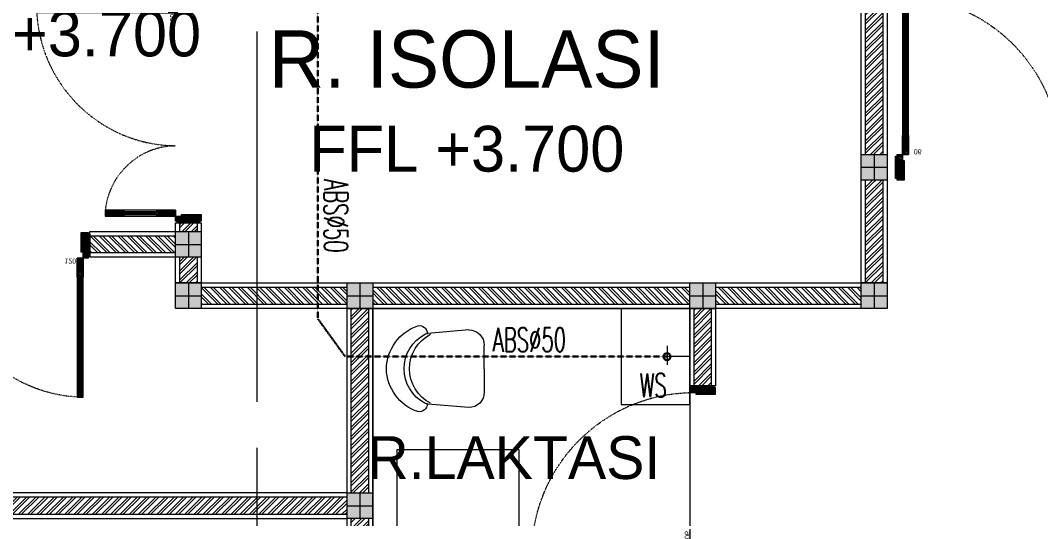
# Model space of a CAD drawing. Header units: millimetres. Extents: x -280308 to 6402717, y -14 to 2073074.
# Drawn here: x 11928 to 17879, y 419148 to 422055 of the extents above; entities that cross this region are included whole.
import ezdxf
from ezdxf.enums import TextEntityAlignment as Align

# ---------------------------------------------------------------- set-up
doc = ezdxf.new("R2010")
doc.units = ezdxf.units.MM
for name, pattern in [('ACAD_ISO03W100', [30, 12, -18]), ('ACAD_ISO08W100', [36, 24, -3, 6, -3]), ('DASHED2', [0.375, 0.25, -0.125]), ('Default', [0])]:
    doc.linetypes.add(name, pattern=pattern)
doc.layers.get('0').update_dxf_attribs({"lineweight": 0})
for name, color, linetype, lineweight, true_color in [('-P-ABK', 7, 'Continuous', 30, 0x05ffff), ('-P-AK', 7, 'Continuous', 30, 0xff0a0a), ('A-FILL-1', 7, 'Continuous', 0, 0x454545)]:
    doc.layers.add(name, color=color, linetype=linetype, lineweight=lineweight, true_color=true_color)
for name, color, linetype, lineweight in [('_Door & Window', 1, 'Continuous', 0), ('A-ALINE-1', 91, 'Continuous', 20), ('A-ALINE-3', 111, 'Continuous', 15), ('A-ALINE-6', 117, 'Continuous', 9), ('A-ANNOTATION', 144, 'Continuous', 0), ('A-Furn', 250, 'Continuous', 0), ('A-FURN-EQPM', 177, 'Continuous', 0)]:
    doc.layers.add(name, color=color, linetype=linetype, lineweight=lineweight)
doc.layers.add('A-TEXT', color=254, linetype='Continuous')
doc.layers.add('FURNITURE', color=26, linetype='Continuous')
doc.layers.add('Teks-PL', color=7, linetype='Default', true_color=0xff0a0a)
doc.styles.add('Annotative', font='arial.ttf', dxfattribs={"height": 1.25})
doc.styles.add('CENTURY', font='GOTHIC.TTF')
doc.styles.add('RS', font='ROMANS.SHX', dxfattribs={"width": 0.8})
doc.styles.get("Standard").update_dxf_attribs({"font": 'arial.ttf'})
pattern_1 = [(135, (51.1804, 3e-10), (-4.490128, -4.490128), [])]

# ---------------------------------------------------------------- blocks, each defined once
blk = doc.blocks.new('A$Ccf87384a')
blk.add_wipeout([(-75, 75), (75, 75), (75, -75), (-75, -75)])
blk.add_wipeout([(-75, -75), (-75, 75), (75, 75), (75, -75)])
at = {"layer": 'A-FILL-1', "ltscale": 0.25}
h = blk.add_hatch(color=256, dxfattribs=at)
h.dxf.hatch_style = 1
h.paths.add_polyline_path([(-75, -75), (-75, 75), (75, 75), (75, -75)])
at = {"layer": 'A-ALINE-1'}
blk.add_lwpolyline([(-75, -75), (-75, 75), (75, 75), (75, -75)], close=True, dxfattribs=at)
at = {"layer": 'A-FILL-1', "ltscale": 0.25}
for p, q in [((0, 75), (0, -75)), ((-75, 0), (75, 0))]:
    blk.add_line(p, q, dxfattribs=at)
blk = doc.blocks.new('P180')
at = {"layer": 'A-Furn'}
h = blk.add_hatch(dxfattribs=at)
h.set_pattern_fill('ANSI31', color=256, scale=2, angle=450, style=0)
h.paths.add_polyline_path([(-30765.8, -2658.3), (-30755.8, -2658.3), (-30755.8, -2648.3), (-30625.8, -2648.3), (-30625.8, -2658.3), (-30615.8, -2658.3), (-30615.8, -2688.3), (-30650.8, -2688.3), (-30650.8, -2698.3), (-30765.8, -2698.3)])
h = blk.add_hatch(dxfattribs=at)
h.set_pattern_fill('ANSI31', color=256, scale=2, angle=450, style=0)
h.paths.add_polyline_path([(-30765.8, -3638.3), (-30755.8, -3638.3), (-30755.8, -3648.3), (-30625.8, -3648.3), (-30625.8, -3638.3), (-30615.8, -3638.3), (-30615.8, -3608.3), (-30650.8, -3608.3), (-30650.8, -3598.3), (-30765.8, -3598.3)])
h = blk.add_hatch(dxfattribs=at)
h.set_pattern_fill('ANSI31', color=256, scale=2, angle=450, style=0)
h.set_pattern_definition([(135, (51.1804, -604.547), (-4.490128, -4.490128), [])])
h.paths.add_polyline_path([(-30615.8, -3608.3), (-30505.8, -3608.3), (-30505.8, -3600.3), (-30515.8, -3600.3), (-30515.8, -3581.3), (-30505.8, -3581.3), (-30505.8, -3573.3), (-30615.8, -3573.3)])
h = blk.add_hatch(dxfattribs=at)
h.set_pattern_fill('ANSI31', color=256, scale=2, angle=450, style=0)
h.set_pattern_definition(pattern_1)
h.paths.add_polyline_path([(-29795.8, -3600.3), (-29795.8, -3581.3), (-30515.8, -3581.3), (-30515.8, -3600.3)])
h = blk.add_hatch(dxfattribs=at)
h.set_pattern_fill('ANSI31', color=256, scale=2, angle=450, style=0)
h.set_pattern_definition(pattern_1)
h.paths.add_polyline_path([(-29695.8, -3608.3), (-29805.8, -3608.3), (-29805.8, -3600.3), (-29795.8, -3600.3), (-29795.8, -3581.3), (-29805.8, -3581.3), (-29805.8, -3573.3), (-29695.8, -3573.3)])
at = {"layer": '_Door & Window'}
for points in [[(-30765.8, -2658.3), (-30755.8, -2658.3), (-30755.8, -2648.3), (-30625.8, -2648.3), (-30625.8, -2658.3), (-30615.8, -2658.3), (-30615.8, -2688.3), (-30650.8, -2688.3), (-30650.8, -2698.3), (-30765.8, -2698.3), (-30765.8, -2658.3)], [(-30765.8, -3638.3), (-30755.8, -3638.3), (-30755.8, -3648.3), (-30625.8, -3648.3), (-30625.8, -3638.3), (-30615.8, -3638.3), (-30615.8, -3608.3), (-30650.8, -3608.3), (-30650.8, -3598.3), (-30765.8, -3598.3), (-30765.8, -3638.3)], [(-30615.8, -3608.3), (-30505.8, -3608.3), (-30505.8, -3600.3), (-30515.8, -3600.3), (-30515.8, -3581.3), (-30505.8, -3581.3), (-30505.8, -3573.3), (-30615.8, -3573.3), (-30615.8, -3608.3)], [(-29695.8, -3608.3), (-29805.8, -3608.3), (-29805.8, -3600.3), (-29795.8, -3600.3), (-29795.8, -3581.3), (-29805.8, -3581.3), (-29805.8, -3573.3), (-29695.8, -3573.3), (-29695.8, -3608.3)]]:
    blk.add_lwpolyline(points, dxfattribs=at)
blk.add_lwpolyline([(-30615.8, -3608.3), (-30615.8, -3573.3), (-29695.8, -3573.3), (-29695.8, -3608.3)], close=True, dxfattribs=at)
at = {"layer": '_Door & Window', "linetype": 'ACAD_ISO03W100', "ltscale": 0.02}
blk.add_arc((-30640.5, -3634.6), 946.6, 3.71519, 88.50768, dxfattribs=at)
at = {"layer": 'A-Furn'}
blk.add_lwpolyline([(-29795.8, -3600.3), (-29795.8, -3581.3), (-30515.8, -3581.3), (-30515.8, -3600.3)], close=True, dxfattribs=at)
at = {"layer": 'Defpoints', "ltscale": 0.25, "insert": (-30585.6, -3496.2), "char_height": 30, "attachment_point": 1, "rotation": 270, "style": 'CENTURY'}
blk.add_mtext_dynamic_manual_height_columns('90', width=78.467, gutter_width=750, heights=[0], dxfattribs=at)
blk = doc.blocks.new('A$C6ab96ad6')
at = {"layer": 'A-Furn'}
h = blk.add_hatch(dxfattribs=at)
h.set_pattern_fill('ANSI31', color=256, scale=2, angle=540, style=0)
h.set_pattern_definition([(225, (-3598.3206, 30706.9954), (4.490128, -4.490128), [])])
h.paths.add_polyline_path([(10, 960), (10, 850), (2, 850), (2, 860), (-17, 860), (-17, 850), (-25, 850), (-25, 960)])
h = blk.add_hatch(dxfattribs=at)
h.set_pattern_fill('ANSI31', color=256, scale=2, angle=540, style=0)
h.set_pattern_definition([(225, (-3598.3206, 30816.9954), (4.490128, -4.490128), [])])
h.paths.add_polyline_path([(2, 860), (-17, 860), (-17, 250), (2, 250)])
h = blk.add_hatch(dxfattribs=at)
h.set_pattern_fill('ANSI31', color=256, scale=2, angle=540, style=0)
h.set_pattern_definition([(225, (-3198.3206, 30306.9954), (4.490128, -4.490128), [])])
h.paths.add_polyline_path([(-1210, 560), (-1210, 450), (-1202, 450), (-1202, 460), (-1183, 460), (-1183, 450), (-1175, 450), (-1175, 560)])
h = blk.add_hatch(dxfattribs=at)
h.set_pattern_fill('ANSI31', color=256, scale=2, angle=540, style=0)
h.set_pattern_definition([(225, (-3198.3206, 30816.9954), (4.490128, -4.490128), [])])
h.paths.add_polyline_path([(-1202, 460), (-1183, 460), (-1183, 250), (-1202, 250)])
h = blk.add_hatch(dxfattribs=at)
h.set_pattern_fill('ANSI31', color=256, scale=2, angle=540, style=0)
h.set_pattern_definition([(225, (-2593.7735, 30816.9954), (4.490128, -4.490128), [])])
h.paths.add_polyline_path([(-1210, 150), (-1210, 260), (-1202, 260), (-1202, 250), (-1183, 250), (-1183, 260), (-1175, 260), (-1175, 150)])
h = blk.add_hatch(dxfattribs=at)
h.set_pattern_fill('ANSI31', color=256, scale=2, angle=540, style=0)
h.set_pattern_definition([(225, (-2993.7735, 30816.9954), (4.490128, -4.490128), [])])
h.paths.add_polyline_path([(10, 150), (10, 260), (2, 260), (2, 250), (-17, 250), (-17, 260), (-25, 260), (-25, 150)])
h = blk.add_hatch(dxfattribs=at)
h.set_pattern_fill('ANSI31', color=256, scale=2, angle=540, style=0)
h.set_pattern_definition([(225, (-3898.3206, 30765.815), (4.490128, -4.490128), [])])
h.paths.add_polyline_path([(-1240, 0), (-1240, 10), (-1250, 10), (-1250, 140), (-1240, 140), (-1240, 150), (-1210, 150), (-1210, 115), (-1200, 115), (-1200, 0)])
h = blk.add_hatch(dxfattribs=at)
h.set_pattern_fill('ANSI31', color=256, scale=2, angle=540, style=0)
h.set_pattern_definition([(225, (-3598.3206, 30765.815), (4.490128, -4.490128), [])])
h.paths.add_polyline_path([(40, 0), (40, 10), (50, 10), (50, 140), (40, 140), (40, 150), (10, 150), (10, 115), (0, 115), (0, 0)])
at = {"layer": '_Door & Window'}
for points in [[(10, 960), (10, 850), (2, 850), (2, 860), (-17, 860), (-17, 850), (-25, 850), (-25, 960), (10, 960)], [(-1210, 560), (-1210, 450), (-1202, 450), (-1202, 460), (-1183, 460), (-1183, 450), (-1175, 450), (-1175, 560), (-1210, 560)], [(-1210, 150), (-1210, 260), (-1202, 260), (-1202, 250), (-1183, 250), (-1183, 260), (-1175, 260), (-1175, 150), (-1210, 150)], [(10, 150), (10, 260), (2, 260), (2, 250), (-17, 250), (-17, 260), (-25, 260), (-25, 150), (10, 150)], [(-1240, 0), (-1240, 10), (-1250, 10), (-1250, 140), (-1240, 140), (-1240, 150), (-1210, 150), (-1210, 115), (-1200, 115), (-1200, 0), (-1240, 0)], [(40, 0), (40, 10), (50, 10), (50, 140), (40, 140), (40, 150), (10, 150), (10, 115), (0, 115), (0, 0), (40, 0)]]:
    blk.add_lwpolyline(points, dxfattribs=at)
for points in [[(10, 150), (-25, 150), (-25, 960), (10, 960)], [(-1210, 150), (-1175, 150), (-1175, 560), (-1210, 560)]]:
    blk.add_lwpolyline(points, close=True, dxfattribs=at)
at = {"layer": '_Door & Window', "linetype": 'ACAD_ISO03W100', "ltscale": 0.02}
for centre, radius, start, end in [((22.2, 139.1), 822.2, 93.28886, 179.24246), ((-1218.1, 144.1), 418.1, 0.8095, 84.0847)]:
    blk.add_arc(centre, radius, start, end, dxfattribs=at)
at = {"layer": 'A-Furn'}
for points in [[(2, 860), (-17, 860), (-17, 250), (2, 250)], [(-1202, 460), (-1183, 460), (-1183, 250), (-1202, 250)]]:
    blk.add_lwpolyline(points, close=True, dxfattribs=at)
at = {"layer": 'Defpoints', "ltscale": 0.25, "insert": (-98.9, 182.1), "char_height": 30, "attachment_point": 1, "style": 'CENTURY'}
blk.add_mtext_dynamic_manual_height_columns('120', width=78.467, gutter_width=750, heights=[0], dxfattribs=at)
blk = doc.blocks.new('A$C7a9db0a0')
at = {"layer": 'A-FILL-1', "ltscale": 0.25}
h = blk.add_hatch(dxfattribs=at)
h.set_pattern_fill('ANSI32', color=256, scale=4, angle=180)
h.set_pattern_definition([(225, (167550.98, -40282.77), (26.940768, -26.940768), []), (225, (167533.02, -40282.77), (26.940768, -26.940768), [])])
h.paths.add_polyline_path([(62872.8, -5736), (62872.8, -1811), (62972.8, -1811), (62972.8, -5736)])
h = blk.add_hatch(dxfattribs=at)
h.set_pattern_fill('ANSI32', color=256, scale=4, angle=270)
h.set_pattern_definition([(315, (99594.543, 99117.157), (26.940768, 26.940768), []), (315, (99594.543, 99099.197), (26.940768, 26.940768), [])])
h.paths.add_polyline_path([(58847.8, -5561), (58347.8, -5561), (58347.8, -5461), (58847.8, -5461)])
h = blk.add_hatch(dxfattribs=at)
h.set_pattern_fill('ANSI32', color=256, scale=4, angle=270)
h.set_pattern_definition([(315, (99594.543, 98817.157), (26.940768, 26.940768), []), (315, (99594.543, 98799.197), (26.940768, 26.940768), [])])
h.paths.add_polyline_path([(62847.8, -5861), (58997.8, -5861), (58997.8, -5761), (62847.8, -5761)])
h = blk.add_hatch(dxfattribs=at)
h.set_pattern_fill('ANSI32', color=256, scale=4, angle=180)
h.set_pattern_definition([(225, (164550.98, -40282.77), (26.940768, -26.940768), []), (225, (164533.02, -40282.77), (26.940768, -26.940768), [])])
h.paths.add_polyline_path([(59872.8, -9961), (59872.8, -5886), (59972.8, -5886), (59972.8, -9961)])
h = blk.add_hatch(dxfattribs=at)
h.set_pattern_fill('ANSI32', color=256, scale=4, angle=180)
h.set_pattern_definition([(225, (166550.98, -40282.77), (26.940768, -26.940768), []), (225, (166533.02, -40282.77), (26.940768, -26.940768), [])])
h.paths.add_polyline_path([(61872.8, -6336), (61872.8, -5886), (61972.8, -5886), (61972.8, -6336)])
at = {"layer": 'A-ALINE-3', "linetype": 'Continuous'}
for points in [[(62872.8, -5736), (62872.8, -1811), (62972.8, -1811), (62972.8, -5736)], [(58847.8, -5561), (58347.8, -5561), (58347.8, -5461), (58847.8, -5461)], [(62847.8, -5861), (58997.8, -5861), (58997.8, -5761), (62847.8, -5761)], [(59872.8, -9961), (59872.8, -5886), (59972.8, -5886), (59972.8, -9961)], [(61872.8, -6336), (61872.8, -5886), (61972.8, -5886), (61972.8, -6336)]]:
    blk.add_lwpolyline(points, close=True, dxfattribs=at)
at = {"layer": 'A-ALINE-6'}
for points in [[(62847.8, -5736), (62847.8, -1811), (62997.8, -1811), (62997.8, -5736)], [(58847.8, -5586), (58347.8, -5586), (58347.8, -5436), (58847.8, -5436)], [(62847.8, -5886), (58997.8, -5886), (58997.8, -5736), (62847.8, -5736)], [(59847.8, -9961), (59847.8, -5886), (59997.8, -5886), (59997.8, -9961)], [(61847.8, -6336), (61847.8, -5886), (61997.8, -5886), (61997.8, -6336)]]:
    blk.add_lwpolyline(points, close=True, dxfattribs=at)
at = {"ltscale": 0.25, "rotation": 90}
blk.add_blockref('A$C6ab96ad6', (58997.8, -4136), dxfattribs=at)
at = {"xscale": -1, "rotation": 270}
blk.add_blockref('P180', (66696.1, 25629.8), dxfattribs=at)
at = {"ltscale": 0.25, "xscale": -1, "rotation": 180}
blk.add_blockref('A$C6ab96ad6', (58297.8, -5441.8), dxfattribs=at)
at = {"xscale": -1}
blk.add_blockref('P180', (31232, -3687.7), dxfattribs=at)
at = {"ltscale": 0.25}
for p in [(62922.8, -5061), (58922.8, -5811), (59922.8, -5811), (61922.8, -5811), (62922.8, -5811), (59922.8, -7036)]:
    blk.add_blockref('A$Ccf87384a', p, dxfattribs=at)
at = {"layer": 'A-FILL-1', "ltscale": 0.25}
h = blk.add_hatch(dxfattribs=at)
h.set_pattern_fill('ANSI32', color=256, scale=4, angle=180)
h.set_pattern_definition([(225, (163550.98, -41632.77), (26.940768, -26.940768), []), (225, (163533.02, -41632.77), (26.940768, -26.940768), [])])
h.paths.add_polyline_path([(58872.8, -5736), (58872.8, -5386), (58972.8, -5386), (58972.8, -5736)])
h = blk.add_hatch(dxfattribs=at)
h.set_pattern_fill('ANSI32', color=256, scale=4, angle=180)
h.set_pattern_definition([(225, (-186768.873, -135256.49), (26.9407684, -26.9407684), []), (225, (-186786.833, -135256.49), (26.9407684, -26.9407684), [])])
h.paths.add_polyline_path([(59847.8, -6986), (57347.8, -6986), (57347.8, -7086), (59847.8, -7086)])
at = {"layer": 'A-ALINE-3', "linetype": 'Continuous'}
for points in [[(58872.8, -5736), (58872.8, -5386), (58972.8, -5386), (58972.8, -5736)], [(59847.8, -6986), (57347.8, -6986), (57347.8, -7086), (59847.8, -7086)]]:
    blk.add_lwpolyline(points, close=True, dxfattribs=at)
at = {"layer": 'A-ALINE-6'}
for points in [[(58847.8, -5736), (58847.8, -5386), (58997.8, -5386), (58997.8, -5736)], [(59997.8, -5886), (61847.8, -5886), (61847.8, -7386), (59997.8, -7386)], [(59847.8, -6961), (57347.8, -6961), (57347.8, -7111), (59847.8, -7111)]]:
    blk.add_lwpolyline(points, close=True, dxfattribs=at)
at = {"ltscale": 0.25}
blk.add_blockref('A$Ccf87384a', (58922.8, -5511), dxfattribs=at)
blk = doc.blocks.new('WASTAFEL 2')
at = {"color": 0, "linetype": 'ByBlock', "lineweight": -2, "ltscale": 0.25}
for p, q in [((48793.3, 63216.8), (48793.3, 63050.4)), ((48871.9, 63050.4), (48734.5, 63050.4))]:
    blk.add_line(p, q, dxfattribs=at)
blk.add_lwpolyline([(48443.3, 63216.8), (49143.3, 63216.8), (49143.3, 62716.8), (48443.3, 62716.8)], close=True, dxfattribs=at)
blk = doc.blocks.new('A$Ccc440957')
at = {"layer": 'FURNITURE', "color": 0, "linetype": 'ByBlock', "lineweight": -2}
for p, q in [((-44.9, 189), (-243.3, 171.7)), ((30.7, 0), (30.7, 113.4)), ((30.7, 0), (30.7, -113.4)), ((-44.9, -189), (-243.3, -171.7))]:
    blk.add_line(p, q, dxfattribs=at)
for centre, radius, start, end in [((-218.8, -5.7), 226.4, 108.7288, 178.5583), ((-284.3, 171.6), 37.8, 0, 100.971), ((-170.1, 0), 189, 117.5453, 180), ((-143.7, 0), 189, 117.5453, 180), ((-240, 134.1), 37.8, 94.9782, 117.5453), ((-44.9, 113.4), 75.6, 0, 90), ((-218.8, 5.7), 226.4, 181.4417, 251.2712), ((-170.1, 0), 189, 180, 242.4547), ((-143.7, 0), 189, 180, 242.4547), ((-44.9, -113.4), 75.6, 270, 0), ((-284.3, -171.6), 37.8, 259.029, 0), ((-240, -134.1), 37.8, 242.4547, 265.0218)]:
    blk.add_arc(centre, radius, start, end, dxfattribs=at)
blk = doc.blocks.new('A$C4404b510')
at = {"layer": 'A-FURN-EQPM', "color": 0, "linetype": 'ByBlock', "lineweight": -2, "ltscale": 0.25}
blk.add_lwpolyline([(41814.6, 14056.3), (42529.6, 14056.3), (42529.6, 14551.3), (41814.6, 14551.3)], close=True, dxfattribs=at)
at = {"color": 0, "linetype": 'ByBlock', "lineweight": -2, "xscale": -0.8, "yscale": 0.8, "zscale": 0.8, "rotation": 270}
blk.add_blockref('WASTAFEL 2', (-7048.7, -23939.6), dxfattribs=at)
at = {"ltscale": 0.25, "xscale": -1.2, "yscale": 1.2, "zscale": 1.2, "rotation": 180}
blk.add_blockref('A$Ccc440957', (42288.5, 15024.5), dxfattribs=at)
blk = doc.blocks.new('*U552')
at = {"layer": 'A-ANNOTATION', "linetype": 'ACAD_ISO08W100', "ltscale": 0.25}
blk.add_lwpolyline([(0, -5), (0, -90.561)], dxfattribs=at)
at = {"layer": 'A-TEXT'}
blk.add_attdef('N', text='', height=0.9, dxfattribs=at).set_placement((0, 2.75), align=Align.MIDDLE_CENTER)
blk = doc.blocks.new('A$Cf37525da')
at = {"color": 124, "xscale": -360.0000000000001, "yscale": 360.0000000000001, "zscale": 360.0000000000001, "rotation": 180}
blk.add_blockref('*U552', (-9000, -25932.8), dxfattribs=at)
blk = doc.blocks.new('2')
at = {"ltscale": 0.25}
blk.add_blockref('A$C7a9db0a0', (-46014.9, 426259.3), dxfattribs=at)
blk.add_blockref('A$Cf37525da', (22307.9, 424523.3), dxfattribs=at)
at = {"layer": 'A-FURN-EQPM', "ltscale": 0.25}
blk.add_blockref('A$C4404b510', (-27691.9, 404998.3), dxfattribs=at)
at = {"layer": 'A-TEXT', "ltscale": 0.25, "attachment_point": 1, "style": 'Annotative'}
for s, width, heights, insert, char_height in [('\\pxqc;{\\fCentury Gothic|b0|i0|c0|p34;\\H1.25x;ANTE\\PROOM\\P\\H0.8x;FFL +3.700}', 5488.966, [2063.8], (9318.3, 423226.5), 267.3), ('\\pxqc;{\\fCentury Gothic|b0|i0|c0|p34;\\H1.25x;R. ISOLASI\\P\\H0.8x;FFL +3.700}', 5332.382, [0], (11865.5, 421997), 267.3), ('\\pxqc;{\\fCentury Gothic|b0|i0|c0|p34;R.LAKTASI}', 2559.485, [0], (13526.3, 419629.2), 250)]:
    blk.add_mtext_dynamic_manual_height_columns(s, width=width, gutter_width=1670.6, heights=heights, dxfattribs=dict(at, insert=insert, char_height=char_height))

msp = doc.modelspace()

# ---------------------------------------------------------------- block references
msp.add_blockref('2', (0, 0))

# ---------------------------------------------------------------- next in the draw order: linework, layer by layer
at = {"layer": '-P-ABK', "linetype": 'DASHED2', "ltscale": 5, "flags": 128}
msp.add_lwpolyline([(15699.8, 420093.3), (13822.3, 420093.3), (13663.2, 420313.4), (13663.2, 424950.8)], dxfattribs=at)
at = {"layer": '-P-AK'}
msp.add_circle((15699.8, 420093.3), 20, dxfattribs=at)

# ---------------------------------------------------------------- next in the draw order: texts
at = {"layer": 'Teks-PL', "extrusion": (0.052336, -3.68146e-05, 0.99863), "style": 'RS', "width": 0.6}
msp.add_text('ABS%%C50', height=139.78, rotation=179.99996, dxfattribs=at).set_placement((421138, -13384.5, 701.5))
at = {"layer": 'Teks-PL', "extrusion": (3.68146e-05, 0.052336, 0.99863), "style": 'RS', "width": 0.6}
for s, p in [('ABS%%C50', (-14387.2, -419556.7, 21988)), ('WS', (-15244.5, -419291.3, 21974.1))]:
    msp.add_text(s, height=139.78, rotation=179.99996, dxfattribs=at).set_placement(p)

doc.saveas('drawing.dxf')
